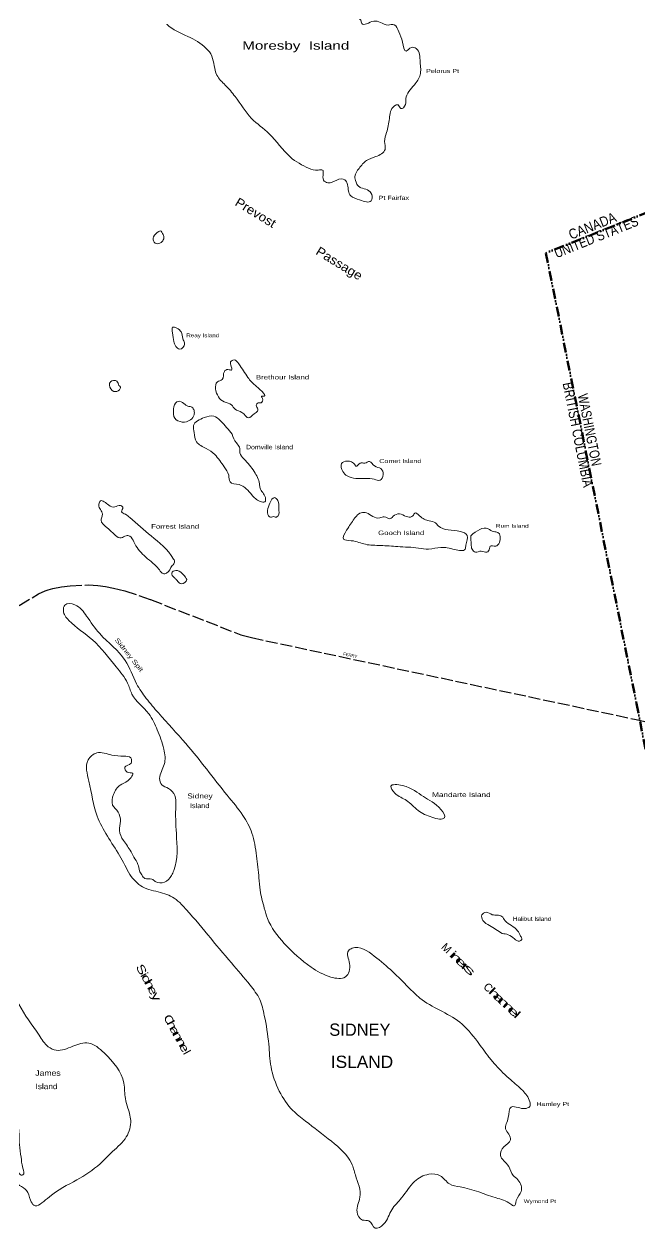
# Model space of a CAD drawing. Header units: feet. Extents: x -611393 to -485084, y 372822 to 560047.
# Drawn here: x -573568 to -548811, y 406349 to 454977 of the extents above; entities that cross this region are included whole.
import ezdxf
from ezdxf.enums import TextEntityAlignment as Align

# ---------------------------------------------------------------- set-up
doc = ezdxf.new("R2010")
doc.units = ezdxf.units.FT
doc.header["$LTSCALE"] = 80
doc.linetypes.add('DASH_DOUBLE_DOT', pattern=[9.2, 5, -1.2, 0.3, -1.2, 0.3, -1.2])
doc.linetypes.add('LONG_DASHED', pattern=[7.5, 6, -1.5])
for name, color, linetype, lineweight in [('10', 7, 'DASH_DOUBLE_DOT', 70), ('33', 7, 'LONG_DASHED', 25), ('39', 7, 'Continuous', 13)]:
    doc.layers.add(name, color=color, linetype=linetype, lineweight=lineweight)
doc.layers.add('41', color=7, linetype='Continuous')
doc.layers.add('42', color=7, linetype='Continuous')

msp = doc.modelspace()

# ---------------------------------------------------------------- linework, layer by layer
at = {"layer": '10'}
msp.add_line((-548944.8, 427648.57), (-547479.5, 420209.36), dxfattribs=at)
msp.add_lwpolyline([(-548455.07, 447424.4), (-552585.71, 445767.51), (-548944.8, 427648.57)], dxfattribs=at)
at = {"layer": '33'}
msp.add_line((-548960.79, 427002.85), (-527446.71, 421743.58), dxfattribs=at)
msp.add_lwpolyline([(-579440.4, 428216.93), (-572997.7, 432051.45), (-572718.99, 432184.56), (-572600.69, 432220.98), (-572409.57, 432271.05), (-572063.75, 432343.89), (-571723, 432377.15), (-570980.79, 432416.73), (-570607.67, 432398.52), (-570298.25, 432352.99), (-569970.64, 432289.26), (-569524.71, 432180), (-568483.22, 431823.97), (-564860.27, 430412.4), (-564432.98, 430295.34), (-548960.79, 427002.85)], dxfattribs=at)
at = {"layer": '39'}
for points in [[(-567858.58, 456254.79), (-567616.86, 456548.95), (-567304.15, 457028.5), (-567266, 457283.21), (-567111.59, 457408.08), (-566808.8, 457300.37), (-566650.79, 457638.02), (-566549.55, 458121.45), (-566362.6, 458169.1), (-566049.91, 458146.34), (-565909.97, 458416.22), (-565939.92, 458646.64), (-566016.62, 458613.99), (-566160.28, 458625.14), (-566182.49, 458812.84), (-566170.72, 459008.44), (-566278.24, 459155.15), (-566538.73, 459262.09), (-566998.52, 459091.73), (-567375.42, 459319.99), (-567423.73, 459465.61), (-567207.8, 459725.58), (-566581.14, 459756.66), (-565784.44, 459835.71), (-565403.23, 459862.78), (-565371.41, 459743), (-565563.68, 459380.43), (-565404.26, 459300.89), (-564935.87, 459479.61), (-564445.67, 459947.39), (-563792.63, 460037.58), (-563291.44, 459653.79), (-563019.61, 459716.92), (-562595.24, 459794.28), (-562420.05, 459646.34), (-562423.51, 459442.07), (-562112.69, 459308.67), (-561649.94, 458653.14), (-561517.62, 458471.93), (-561347.88, 458502.87), (-561217.28, 458219.53), (-561147.77, 457826.62), (-561073.26, 457229.3), (-561093.77, 457016.83), (-561231.12, 456900.15), (-561319.31, 456688.93), (-561154.74, 456413.47), (-560896.11, 456195.89), (-560824.85, 456407.43), (-560574.66, 456692.31), (-560208.81, 456311), (-559860.59, 455887.44), (-559956.23, 455735.95), (-560364.11, 455632.75), (-560302.05, 455299.57), (-560034.11, 455132.9), (-559993.97, 455004.46), (-559510.1, 455097.76), (-559240.15, 455050.24), (-558937.36, 454942.53), (-558691.77, 454955.05), (-558501.97, 454670.62), (-558348.3, 454250.63), (-558210.55, 453890.53), (-557996.49, 454039.85), (-557802.66, 453993.73), (-557642.55, 453454.43), (-557642.87, 452935.1), (-557878.16, 452530.76), (-558217.4, 451983.58), (-558238.34, 451745.58), (-558418.85, 451578.62), (-558534.83, 451725.48), (-558679.34, 451685.56), (-558882.52, 451178.46), (-558993.52, 450618.59), (-559075.84, 450254.01), (-559055.78, 449938.63), (-559433, 449647.57), (-559799.45, 449492.52), (-560100.97, 449174.53), (-560267.15, 448854.05), (-560220.29, 448623.32), (-560138.29, 448468.57), (-560029.48, 448398.47), (-559760.24, 448308.4), (-559594.09, 448126.56), (-559615.32, 447871.54), (-560079.97, 447914.11)], [(-560079.97, 447914.11), (-560432.64, 448073.82), (-560530.98, 448262.93), (-560560.5, 448518.88), (-560675.62, 448716.81), (-560997.33, 448705.68), (-561354.61, 448593.03), (-561530.37, 448706.93), (-561542.83, 448971.09), (-561565.9, 449107.73), (-561743.68, 449102.47), (-562131.63, 449177.69), (-562868.51, 449633.91), (-563715.76, 450568.92), (-564424.53, 451186.39), (-565086.55, 452066.92), (-565484.94, 452525.45), (-565816.67, 452923.16), (-566023.65, 453693.19), (-566246.85, 454003.77), (-566991.76, 454485.68), (-567821.4, 454960.63), (-567838.26, 454976.74)], [(-568005.82, 446552.46), (-568054.99, 446647.01), (-568276.79, 446540.4), (-568382.32, 446303.95), (-568249.57, 446148.27), (-568062.61, 446195.93), (-567958.67, 446338.75), (-567964.82, 446475.09), (-568005.82, 446552.46)], [(-567190.44, 442329.63), (-567260.4, 442596.95), (-567427.12, 442744.74), (-567604.18, 442782.04), (-567599.46, 442560.59), (-567554.61, 442210.71), (-567464.87, 442013.25), (-567314.48, 441899.81), (-567116.34, 442109.02), (-567172.67, 442280.33), (-567190.44, 442329.63)], [(-564576.36, 440762.16), (-564938.35, 441311.38), (-565130.31, 441468.15), (-565267.09, 441385.52), (-565260.64, 441266.21), (-565230.26, 441061.32), (-565373.77, 441080.98), (-565518.86, 441007.02), (-565609.06, 440676.63), (-565796.73, 440586.42), (-565869.15, 440306.8), (-565522.66, 439781.11), (-565236.93, 439665.2), (-565087.7, 439483.67), (-564810.58, 439359.4), (-564543.64, 439133.15), (-564320.84, 439299.34), (-564183.63, 439407.51), (-564206.27, 439569.68), (-564238.81, 439646.9), (-564161.1, 439739.13), (-564042.54, 439745.47), (-563980.45, 439914.6), (-564029.76, 440000.64), (-563911.2, 440006.99), (-564001.08, 440195.93), (-564284.5, 440448.03), (-564575.38, 440759.85)], [(-569758.98, 440446.21), (-569840.83, 440609.47), (-570095.02, 440588.58), (-570139.62, 440453.18), (-569966.16, 440203.11), (-569736.62, 440267.01), (-569701.06, 440368.52), (-569758.98, 440446.21)], [(-566989.46, 439603.67), (-567091.45, 439670.18), (-567324.5, 439805.62), (-567434.89, 439782.11), (-567558.2, 439494.9), (-567513.78, 439119.48), (-567211.72, 438969.21), (-566880.25, 439056.79), (-566733, 439258.42), (-566738.58, 439428.79), (-566820.86, 439566.52), (-566989.46, 439603.67)], [(-565206.18, 438481.23), (-565670.94, 439017.59), (-565946.92, 439209.95), (-566328.71, 439148.84), (-566757.25, 438824.66), (-566736.62, 438543.33), (-566632.99, 438166.83), (-566248.2, 437904.36), (-565905.43, 437659.7), (-565524.53, 437167.43), (-565344.05, 436832.09), (-565289.44, 436558.65), (-564927.45, 436449.85), (-564418.23, 436040.37), (-564075.88, 435770.17), (-563889.94, 435758.25), (-563870.14, 435928.16), (-564083.59, 436315.19), (-564106.24, 436477.37), (-564317.82, 436975.04), (-564732.26, 437484.95), (-564897.41, 437726.36), (-564910.44, 437956.47), (-565034.44, 438129.02), (-565206.18, 438481.23)], [(-559829.58, 436696.96), (-560580.82, 436804.38), (-560755.57, 436977.86), (-560800.86, 437302.21), (-560587.66, 437400.47), (-560402.15, 437363.01), (-560252.05, 437232.55), (-560227.25, 437198.05), (-560056.06, 437314.1), (-559869.83, 437319.2), (-559682.59, 437383.88), (-559482.6, 437201.42), (-559222.11, 437094.48), (-559133.09, 436854.47), (-559255.4, 436626.84), (-559491.66, 436665.23), (-559829.58, 436696.96)], [(-569315.85, 435125.53), (-568465.29, 434386.27), (-567558.84, 433450.17), (-567518.56, 433330.24), (-567613.91, 433195.77), (-567839.01, 432893.4), (-567983.24, 432870.51), (-568124.59, 433017.83), (-568465.78, 433356.12), (-568981.88, 433859.37), (-569154.76, 434143.5), (-569320.05, 434376.4), (-569472.02, 434396.21), (-569668.15, 434306.15), (-569894.95, 434403.96), (-570228.12, 434716.56), (-570476.84, 435019.1), (-570431.82, 435180.04), (-570429.66, 435307.7), (-570528, 435496.81), (-570567.42, 435667.8), (-570497.59, 435794.23), (-570170.43, 435626.47), (-569926.28, 435553.89), (-569688.43, 435609.12), (-569605, 435539.48), (-569650.31, 435361.53), (-569491.32, 435256.45), (-569315.85, 435125.53)], [(-563527.68, 435164.17), (-563705.6, 435150.4), (-563777.41, 435407.13), (-563687.65, 435711.98), (-563506.28, 435930.01), (-563372.81, 435816.88), (-563327.52, 435492.53), (-563357.93, 435195.11), (-563426.47, 435145.28), (-563527.68, 435164.17)], [(-560303.69, 435070.63), (-560600.87, 434616.72), (-560725.33, 434261.43), (-560413.37, 434196.12), (-559848.94, 434049.55), (-559232.04, 434004.19), (-558547.46, 433957.59), (-557710.77, 433899.68), (-557305.33, 433858.19), (-556813.43, 433925.8), (-556256.46, 433838.97), (-555833.09, 433856.75), (-555804.98, 434018), (-555756.07, 434408.73), (-556024.16, 434566.89), (-556917.18, 434796.1), (-557025.27, 434908.76), (-557277.74, 434990.01), (-557671.84, 435201.57), (-557856.21, 435307.11), (-557934.21, 435197.86), (-558138.08, 435150.52), (-558407.03, 435257.61), (-558678.42, 435220.02), (-558858.5, 435078.58), (-559085.59, 435159.37), (-559272.54, 435111.71), (-559550.82, 435167.9), (-559802.13, 435317.24), (-560013.6, 435321.11), (-560210.45, 435188.5), (-560303.69, 435070.63)], [(-555612.42, 434397.58), (-554905.46, 434674.09), (-554687.4, 434559.42), (-554518.66, 434530.78), (-554457.75, 434129.52), (-554604.14, 433978.96), (-554824.21, 433974.48), (-554851.17, 433881.32), (-554963.72, 433730.14), (-555191.39, 433776.88), (-555420.49, 433738.51), (-555553.96, 433851.63), (-555592.94, 434048.16), (-555612.42, 434397.58)], [(-567622.72, 432799.16), (-567636, 432889.68), (-567473.42, 432997.38), (-567338.51, 432969.37), (-567080.32, 432726.25), (-567031.15, 432631.7), (-567245.64, 432456.84), (-567420.97, 432596.28), (-567512.43, 432691.6), (-567622.72, 432799.16)], [(-567639.29, 420721.86), (-567550.52, 420926.35), (-567449.22, 422414.39), (-567472.38, 423547.14), (-567507.91, 423947.93), (-567765.53, 424225.1), (-568033.76, 424374.74), (-568122.49, 424631.78), (-567935.36, 425190.26), (-567950.24, 425812.03), (-568216.43, 426583.15), (-568560.76, 427236.5), (-569232.82, 428023.57), (-569411.43, 428469.55), (-569865.87, 429116.41), (-570820.49, 430206.64), (-571771.83, 430990.31), (-571993.59, 431386), (-571930.64, 431606.21), (-571532.8, 431615.94), (-571058.13, 431164.53), (-570528.58, 430456.7), (-569506.14, 429373.74), (-569048.14, 428437.35), (-568660.36, 427851.31), (-568171.08, 427263.41), (-567066.51, 426034.22), (-565400.99, 423951.88), (-564771.65, 423140.06), (-564411.27, 422435.33), (-564223.8, 421512.41), (-564125.8, 420617.91)], [(-569325.7, 420761.96), (-569731.82, 421528.23), (-570635.81, 423111.33), (-570967.33, 424522.17), (-570995.24, 425374.05), (-570652, 425657.22), (-570044.27, 425569.46), (-569554.25, 425526.42), (-569284.72, 425453.37), (-569271.4, 425240.29), (-569519.44, 425083.07), (-569421.24, 424885.46), (-569210.35, 424847.54), (-569393.16, 424544.39), (-569709.29, 424362.89), (-569977.99, 423984.7), (-570010.56, 423559.61), (-569786.92, 423274.55), (-569699.92, 422915.38), (-569740.22, 422533.01), (-569577.67, 422138.4), (-569272.32, 421681.57), (-569157.5, 421466.62), (-568993.22, 421174.15), (-568930.01, 420909.06), (-568837.83, 420748.99)], [(-556861.28, 422987.11), (-557174.63, 423068.92), (-557728.44, 423343), (-558195.51, 423743.19), (-558664.3, 424041.25), (-558820.41, 424316.55), (-558354.61, 424342.07), (-557515.94, 423901.01), (-556797.27, 423368.5), (-556658.79, 423050.95), (-556862.95, 422986.59)], [(-569325.7, 420761.96), (-568808.61, 420268.41), (-568083.93, 420043.04), (-567461.55, 419760.52), (-567177.44, 419493.04), (-566185.94, 418341.48), (-565236.5, 417207.63), (-564486.93, 416314.27), (-564096.92, 415740.55), (-563910.96, 415094.76), (-563731.9, 413933.69), (-563642.5, 413027.86), (-563308.68, 412049.66), (-562760.66, 411270.07), (-562258.64, 410846.25), (-561211.85, 410031.59), (-560402.95, 409145.52), (-560248.44, 408677.79), (-560065.88, 407778.58), (-560183.77, 407189.42), (-559959.67, 406863.97), (-559706.34, 406825.23), (-559447.83, 406541.35), (-559115.76, 406695.42), (-558786.38, 407280.46), (-558390.79, 407754.36), (-557865.71, 408420.08), (-557294.96, 408704.68), (-556838.83, 408645.09), (-556462.45, 408316.67), (-556032.49, 408198.44), (-554591.47, 407756.31), (-553994.14, 407499.63), (-553868.15, 407429.58), (-553780.61, 407647.56), (-553581.06, 408015.44), (-553710.19, 408482.68), (-553902.49, 408655.42), (-554083.73, 409022.28), (-554416.22, 409468.14), (-554276.23, 409811.84), (-554010.25, 410085.48), (-554083.21, 410323.49), (-554207.39, 410528.7), (-554099.76, 410982.87), (-553984.01, 411411.54), (-553705.08, 411389.2), (-553434.83, 411350.13), (-553239.13, 411430.81), (-553236.52, 411625.1), (-553518.26, 412069.96), (-554003.25, 412501.89), (-554604.51, 413096.63), (-554879.37, 413423.07), (-555344.84, 414048.96), (-556053.7, 414823.24), (-557656.89, 415792.4), (-558108.04, 416223.67), (-559487.32, 417484.19), (-560380.06, 417797.33), (-560525.23, 417698.77), (-560481.38, 417182.49), (-560649.36, 416645), (-561233.29, 416639.49), (-562031.73, 417043.74), (-563110.54, 417994.22), (-563782.51, 418995.91), (-563912.32, 419412.47), (-564080.34, 420133.95), (-564126.8, 420628.55)], [(-567639.29, 420721.86), (-567926.11, 420453.98), (-568297.99, 420486.58), (-568432.1, 420582.14), (-568711.03, 420604.48), (-568837.83, 420748.99)], [(-554347.42, 418389.44), (-554850.8, 418711.88), (-555118.78, 418919.9), (-555158.14, 419140.35), (-554995.93, 419247.03), (-554743.4, 419149.16), (-554540.6, 419128.31), (-554363.51, 419082.61), (-554230.54, 418902.58), (-553970.79, 418711.62), (-553728.18, 418504.1), (-553604.12, 418290.45), (-553555.17, 418154.3), (-553649.13, 418088.54), (-553851.03, 418176.97), (-554102.66, 418342.42), (-554347.42, 418389.44)], [(-579690.95, 418394.05), (-578595.09, 418017.36), (-577819.2, 417824.79), (-576962.3, 417993.97), (-576022.85, 418009.45), (-575101.11, 417966.12), (-574727.34, 417443.42), (-574172.9, 416511.61), (-573779.64, 415549.15), (-572967.14, 414299.69), (-572601.04, 413836.27), (-572281.39, 413694.85), (-571610.71, 413859.21), (-570974.44, 413981.99), (-570353.54, 413589.66), (-569557.62, 412365.86), (-569498.21, 411747.89), (-569393.33, 411365.62), (-569282.6, 410788.9), (-569511.37, 410134.3), (-570086.08, 409554.04), (-570514.83, 409131.48), (-571445.85, 408482.13), (-572632.02, 407736.36), (-573177.28, 407459.71), (-573309.91, 407665.09), (-573474.01, 408048.51), (-573750.45, 408256.69), (-574059.49, 408558.45), (-574207.34, 408890.86), (-574330.5, 409172.1), (-574613.59, 409515.6), (-574970.89, 410004.18), (-575126.19, 410412.79), (-575042.24, 410994.16), (-574903.83, 411219.6), (-574696.65, 410894.48), (-574786.34, 410516), (-574772.93, 410253.81), (-574698.04, 410159.4), (-574495.01, 410155.44), (-574208.75, 410048.47), (-574052.32, 409724.34), (-574016.48, 409242.02), (-573902.12, 408935.61), (-573785.95, 408764.35), (-573694.15, 408669.62), (-573617.9, 408676.58), (-573622.62, 408955.5), (-573692.87, 409396.25), (-573762.21, 409904.57), (-573788.35, 410479.64), (-573957.17, 411141.99), (-574130.93, 412066.37), (-574210.32, 412456.6), (-574623.44, 413199.76), (-575156.25, 413852.31), (-575395.91, 414279.45), (-575895.44, 414889.11), (-576414.04, 415338.59), (-576989.93, 415932.84), (-577862.58, 416482.17), (-578348.81, 416821.19), (-578887.73, 417017.58), (-579197.22, 417285.55), (-579710.64, 417845.9)], [(-579960.41, 408455.98), (-579414.24, 408037.62), (-579094.48, 407904.64), (-578905.66, 408103.74), (-579077.42, 408546.47), (-579379.7, 408721.35), (-579719.21, 408643.48), (-579925.28, 408822.42), (-579893.43, 408963.51), (-579430.31, 409364.5), (-579007.98, 409939.27), (-578755.41, 410475.11), (-578671.24, 411073.38), (-578423.88, 411220.65), (-578124.2, 410851.48), (-578097.38, 410327.09), (-578497.96, 409481.51), (-578685.23, 408766.95), (-578598.29, 408308.99), (-578543.6, 407969.94), (-578437.59, 407672.14), (-578272.48, 407364.74), (-578357.1, 406732.68), (-578429, 405787.74), (-578412.34, 405136.81), (-578168.52, 404388.5), (-577956.04, 403826.69), (-577731.86, 402875.98), (-577468.44, 401696.37), (-577520.24, 400987.62), (-577735.95, 400045.49), (-577780.2, 399269), (-577732, 397814.75), (-577619.49, 396739.47), (-577360.53, 396489.39), (-576829.17, 396360.73), (-576509.18, 396244.65), (-576443.43, 396099.73), (-576594.15, 395587.25), (-577083.27, 394447.66), (-577456.35, 393128.37), (-577400.3, 392890.69), (-576944.99, 392138.26), (-576624.36, 391439.15), (-576681.34, 390975.54), (-576783.23, 390318.47), (-577295.16, 388739.95), (-577414.3, 388057.87), (-577524.42, 387417.85), (-577756.6, 386509.84), (-577776.23, 386307.43), (-577649.6, 385654.36), (-577617.15, 384918.62), (-577697.28, 383990.74), (-577915.03, 382896.56), (-577964.04, 381765.28), (-577825.35, 380748.64), (-577611.41, 380296.65), (-577320.08, 379936.09), (-576917.65, 379657.86), (-576242.06, 378926.48), (-574971.84, 377735.68), (-573851.3, 376742.14), (-573448.3, 376506.14), (-572978.53, 376201.25), (-572477.3, 375718.3), (-572193.53, 375425.49), (-571717.76, 374793.57)]]:
    msp.add_spline(points, degree=3, dxfattribs=at)

# ---------------------------------------------------------------- texts
at = {"layer": '10'}
for s, rotation, width, p in [('UNITED STATES', 21.932, 0.85, (-552153.94, 445556.85)), ('CANADA', 21.932, 0.9, (-551573.74, 446301.54)), ('BRITISH COLUMBIA', 281.234, 0.85, (-551918.53, 440527.3)), ('WASHINGTON', 281.234, 0.8, (-551310.52, 440061.89))]:
    msp.add_text(s, height=400, rotation=rotation, dxfattribs=dict(at, width=width)).set_placement(p)
at = {"layer": '33', "width": 1.05}
msp.add_text('FERRY', height=120.9, rotation=347.987, dxfattribs=at).set_placement((-560749.24, 429588.12))
at = {"layer": '41'}
for s, height, rotation, width, p in [('Prevost', 363, 328.517, 1.1, (-564353.08, 447239.98)), ('Passage', 363, 328.517, 1.1, (-560990.64, 445198.58)), ('i', 322.1, 316.604, 1.85, (-556434.26, 417437.05)), ('n', 322.1, 316.604, 2.1, (-556296.34, 417307.96)), ('e', 322.1, 316.604, 1.95, (-556110.58, 417131.54)), ('S', 322.1, 298.604, 1.5, (-568991.28, 416869.3)), ('i', 322.1, 298.604, 1.25, (-568876.52, 416658.88)), ('d', 322.1, 298.604, 1.65, (-568780.68, 416484.39)), ('r', 322.1, 316.604, 2.2, (-555923.09, 416947.99)), ('s', 322.1, 316.604, 2.3, (-555771.82, 416818.02)), ('n', 322.1, 298.604, 1.55, (-568658.58, 416259.19)), ('e', 322.1, 298.604, 1.45, (-568536.97, 416026.71)), ('y', 322.1, 298.604, 1.55, (-568401.41, 415774.41)), ('h', 322.1, 316.604, 2.05, (-554758.87, 415864.56)), ('a', 322.1, 316.604, 2.05, (-554585.59, 415689.61)), ('n', 322.1, 316.604, 2.1, (-554400.21, 415518.36)), ('n', 322.1, 316.604, 2.1, (-554190, 415328.31)), ('e', 322.1, 316.604, 1.95, (-554003.63, 415143.85)), ('C', 322.1, 298.604, 1.3, (-567883.72, 414849.8)), ('h', 322.1, 298.604, 1.5, (-567764.5, 414636.52)), ('l', 322.1, 316.604, 1.75, (-553847.36, 415000.09)), ('a', 322.1, 298.604, 1.55, (-567653.77, 414416.61)), ('n', 322.1, 298.604, 1.55, (-567530.39, 414196.44)), ('n', 322.1, 298.604, 1.55, (-567389.2, 413950.74)), ('e', 322.1, 298.604, 1.45, (-567268.94, 413717.72)), ('l', 322.1, 298.604, 1.2, (-567164.74, 413532.7))]:
    msp.add_text(s, height=height, rotation=rotation, dxfattribs=dict(at, width=width)).set_placement(p, align=Align.CENTER)
for s, p in [('M', (-556696.68, 417685.65)), ('C', (-555018.41, 416106.44))]:
    msp.add_text(s, height=322.1, rotation=316.604, dxfattribs=at).set_placement(p, align=Align.CENTER)
at = {"layer": '42'}
for s, height, width, p in [('Moresby  Island', 337.5, 1.35, (-564796.99, 453949.66)), ('Pelorus Pt', 165, 1.3, (-557404.57, 453009.59)), ('Pt Fairfax', 165, 1.3, (-559315.7, 447907.68)), ('Reay Island', 150, 1.25, (-567049.39, 442381.99)), ('Brethour Island', 181.5, 1.3, (-564249.12, 440683.75)), ('Domville Island', 181.5, 1.15, (-564648.46, 437872.73)), ('Comet Island', 165, 1.3, (-559288.4, 437317.88)), ('Forrest Island', 181.5, 1.3, (-568463.06, 434680.76)), ('Rum Island', 150, 1.3, (-554599.79, 434715.72)), ('Gooch Island', 181.5, 1.3, (-559336.82, 434420.55)), ('Mandarte Island', 181.5, 1.35, (-557161.99, 423885.66)), ('Halibut Island', 165, 1.15, (-553913.16, 418901.19)), ('ISLAND', 494.1, 1.05, (-561235.41, 412982.44)), ('James', 225, 1.15, (-573122.05, 412666.26)), ('Island', 225, 1.1, (-573112.94, 412129.2)), ('Hamley Pt', 165, 1.3, (-552975.1, 411447.84)), ('Wymond Pt', 150, 1.25, (-553478.26, 407545.94))]:
    msp.add_text(s, height=height, dxfattribs=dict(at, width=width)).set_placement(p)
at = {"layer": '42', "width": 1.35}
msp.add_text('Sidney Spit', height=181.5, rotation=308.595, dxfattribs=at).set_placement((-569417.96, 429545.76), align=Align.CENTER)
at = {"layer": '42'}
for s, width, p in [('Sidney', 1.25, (-566497.35, 423825.92)), ('Island', 1.1, (-566512.65, 423435.82))]:
    msp.add_text(s, height=199.6, dxfattribs=dict(at, width=width)).set_placement(p, align=Align.CENTER)
msp.add_text('SIDNEY', height=494.1, dxfattribs=at).set_placement((-561298.2, 414276))

doc.saveas('drawing.dxf')
